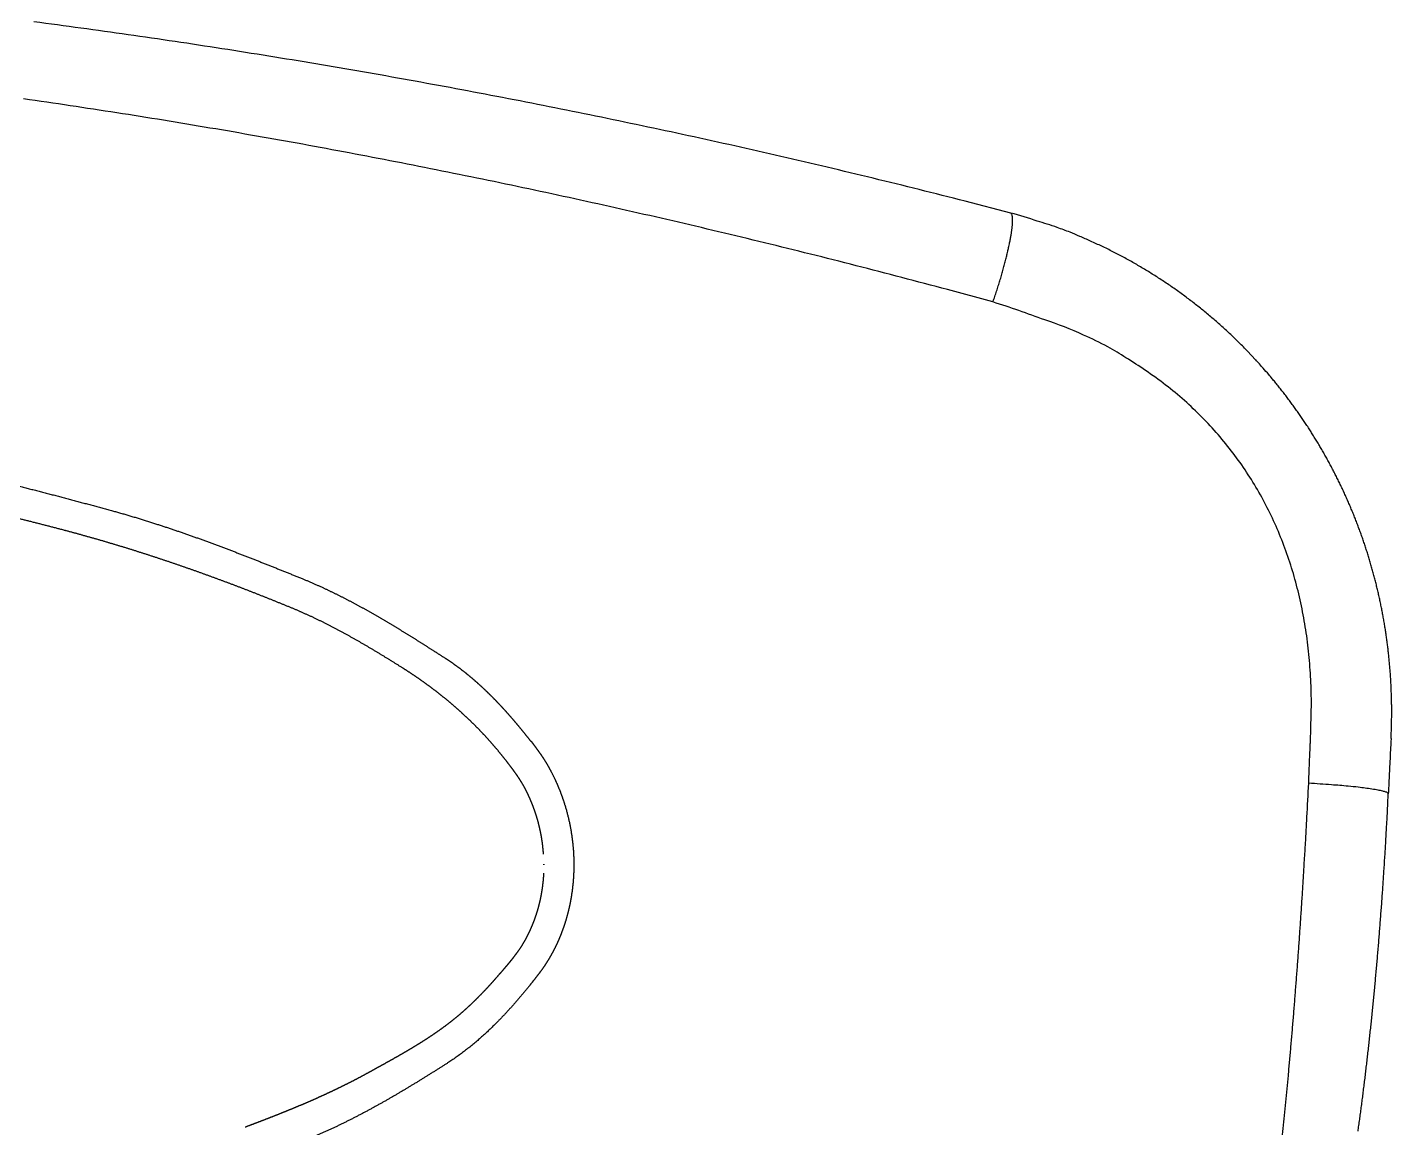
# Model space of a CAD drawing. Extents: x 944 to 1031, y 781 to 934.
# Drawn here: x 1015.065 to 1018.871, y 879.159 to 882.227 of the extents above; entities that cross this region are included whole.
import ezdxf

# ---------------------------------------------------------------- set-up
doc = ezdxf.new("R2010")
doc.units = 0
doc.header["$MEASUREMENT"] = 0
doc.layers.add('1', color=4, linetype='Continuous')
doc.layers.add('PARTS', color=7, linetype='Continuous')

# ---------------------------------------------------------------- blocks, each defined once
blk = doc.blocks.new('2006 ARIA')
at = {"layer": 'PARTS', "color": 4, "linetype": 'Continuous'}
for points in [[(73.376, 79.034), (73.2481, 79.067, 0.001472), (73.1201, 79.0993, 0.00147), (72.9918, 79.1308, 0.00147), (72.8633, 79.1616, 0.001474), (72.7346, 79.1917, 0.001476), (72.6057, 79.221, 0.001479), (72.4765, 79.2495, 0.001482), (72.3472, 79.2772, 0.001485), (72.2177, 79.3042, 0.001488), (72.0881, 79.3304, 0.001491), (71.9582, 79.3558, 0.001494), (71.8282, 79.3805, 0.001498), (71.698, 79.4044, 0.001501), (71.5676, 79.4275, 0.001505), (71.4371, 79.4498, 0.001509), (71.3065, 79.4713, 0.001513), (71.1757, 79.492, 0.001517), (71.0447, 79.512, 0.001521), (70.9136, 79.5311, 0.001525), (70.7824, 79.5494, 0.001529), (70.6511, 79.5669, 0.001533)], [(74.0584, 78.6248), (74.0359, 78.6487, 0.005885), (74.0127, 78.6721, 0.005828), (73.989, 78.695, 0.005815), (73.9646, 78.7174, 0.005862), (73.9396, 78.7394, 0.005881), (73.914, 78.7608, 0.005891), (73.8878, 78.7817, 0.005909), (73.861, 78.802, 0.00595), (73.8336, 78.8218, 0.00593), (73.8056, 78.841, 0.005916), (73.7773, 78.8594, 0.005989), (73.7486, 78.8772, 0.006086), (73.7193, 78.8942, 0.005903), (73.6899, 78.9106, 0.005512), (73.6602, 78.9261, 0.006074), (73.6297, 78.9411, 0.007227), (73.598, 78.9556, 0.005485), (73.5681, 78.9688, 0.001885), (73.5409, 78.9804, 0.00772), (73.5052, 78.9935, 0.013287), (73.4495, 79.0116, 0.006482), (73.376, 79.034, 0.003425)], [(74.436, 77.5689), (74.4367, 77.5826, 0.002269), (74.4372, 77.5963, 0.002268), (74.4375, 77.61, 0.002268), (74.4378, 77.6237, 0.00227), (74.4379, 77.6374, 0.002272), (74.4379, 77.6511, 0.002277), (74.4378, 77.6648, 0.00228), (74.4375, 77.6785, 0.002282), (74.4371, 77.6922, 0.002283), (74.4366, 77.7059, 0.002286), (74.436, 77.7196, 0.00229), (74.4353, 77.7332, 0.002296), (74.4344, 77.7469, 0.002299), (74.4334, 77.7606, 0.002297), (74.4322, 77.7743, 0.0023), (74.431, 77.7879, 0.00231), (74.4296, 77.8015, 0.002314), (74.4281, 77.8152, 0.00231), (74.4264, 77.8288, 0.002313), (74.4247, 77.8424, 0.002323), (74.4228, 77.856, 0.002327), (74.4207, 77.8695, 0.002325), (74.4186, 77.8831, 0.002326), (74.4163, 77.8966, 0.002334), (74.4139, 77.9101, 0.002338), (74.4114, 77.9236, 0.002339), (74.4087, 77.937, 0.00234), (74.4059, 77.9505, 0.002343), (74.403, 77.9639, 0.002346), (74.4, 77.9772, 0.00235), (74.3968, 77.9906, 0.002352), (74.3935, 78.0039, 0.002351), (74.3901, 78.0172, 0.002353), (74.3866, 78.0304, 0.002357), (74.3829, 78.0437, 0.00236), (74.3791, 78.0568, 0.002358), (74.3752, 78.07, 0.002358), (74.3712, 78.0831, 0.00236), (74.367, 78.0961, 0.002362), (74.3627, 78.1092, 0.002362), (74.3583, 78.1222, 0.002361), (74.3538, 78.1351, 0.002361), (74.3491, 78.148, 0.002361), (74.3443, 78.1608, 0.00236), (74.3394, 78.1736, 0.002362), (74.3344, 78.1864, 0.002368), (74.3293, 78.1991, 0.002373), (74.324, 78.2118, 0.002377), (74.3186, 78.2244, 0.002378), (74.3131, 78.2369, 0.002377), (74.3075, 78.2494, 0.002376), (74.3018, 78.2619, 0.002377), (74.2959, 78.2743, 0.002378), (74.2899, 78.2866, 0.002377), (74.2838, 78.2989, 0.002377), (74.2776, 78.3111, 0.002379), (74.2713, 78.3232, 0.002381), (74.2648, 78.3353, 0.00238), (74.2583, 78.3474, 0.00238), (74.2516, 78.3593, 0.002382), (74.2448, 78.3712, 0.002384), (74.2379, 78.3831, 0.002384), (74.2309, 78.3948, 0.002384), (74.2238, 78.4065, 0.002386), (74.2165, 78.4182, 0.002387), (74.2092, 78.4297, 0.002386), (74.2017, 78.4412, 0.002388), (74.1941, 78.4526, 0.002394), (74.1864, 78.464, 0.002389), (74.1787, 78.4753, 0.002376), (74.1708, 78.4864, 0.002398), (74.1628, 78.4976, 0.002446), (74.1546, 78.5086, 0.002377), (74.1464, 78.5196, 0.002223), (74.1382, 78.5304, 0.002455), (74.1297, 78.5412, 0.002926), (74.1209, 78.5523, 0.002221), (74.1125, 78.5626, 0.000763), (74.1049, 78.5719, 0.003138), (74.095, 78.5836, 0.005402), (74.0793, 78.6014, 0.002641), (74.0586, 78.6246, 0.001399)], [(74.436, 77.5689), (74.4356, 77.5593, 0.000025), (74.4351, 77.5497, 0.000024), (74.4346, 77.54, 0.000025), (74.4341, 77.5304, 0.000025), (74.4336, 77.5207, 0.000025), (74.4332, 77.5111, 0.000023), (74.4327, 77.5015, 0.000025), (74.4322, 77.4918, 0.00003), (74.4317, 77.4818, 0.000023), (74.4312, 77.4725, 0.000008), (74.4308, 77.4641, 0.000033), (74.4303, 77.4532, 0.000057), (74.4295, 77.4365, 0.000028), (74.4284, 77.4146, 0.000015)], [(74.344, 76.4737, 0.00062), (74.3463, 76.4901, 0.000609), (74.3486, 76.5066, 0.000599), (74.3509, 76.5232, 0.000588), (74.3531, 76.54, 0.000578), (74.3554, 76.5569, 0.000568), (74.3576, 76.574, 0.000559), (74.3597, 76.5912, 0.000551), (74.3619, 76.6085, 0.000543), (74.364, 76.626, 0.000535), (74.3661, 76.6436, 0.000529), (74.3682, 76.6613, 0.000522), (74.3703, 76.6791, 0.000515), (74.3723, 76.6971, 0.000508), (74.3744, 76.7152, 0.000501), (74.3764, 76.7334, 0.000495), (74.3783, 76.7517, 0.00049), (74.3803, 76.7701, 0.000484), (74.3822, 76.7886, 0.000479), (74.3841, 76.8073, 0.000474), (74.386, 76.826, 0.00047), (74.3878, 76.8448, 0.000466), (74.3896, 76.8637, 0.000461), (74.3914, 76.8827, 0.000457), (74.3932, 76.9018, 0.000453), (74.3949, 76.9209, 0.000449), (74.3966, 76.9402, 0.000446), (74.3983, 76.9595, 0.000443), (74.3999, 76.9788, 0.000441), (74.4016, 76.9983, 0.000437), (74.4032, 77.0178, 0.000434), (74.4047, 77.0373, 0.000432), (74.4062, 77.057, 0.000429), (74.4077, 77.0766, 0.000428), (74.4092, 77.0963, 0.000427), (74.4107, 77.1161, 0.000423), (74.4121, 77.1358, 0.000418), (74.4134, 77.1557, 0.00042), (74.4148, 77.1755, 0.000428), (74.4161, 77.1954, 0.000415), (74.4174, 77.2153, 0.000387), (74.4186, 77.235, 0.000425), (74.4199, 77.2551, 0.000501), (74.4211, 77.2757, 0.00038), (74.4222, 77.295, 0.00013), (74.4232, 77.3125, 0.000536), (74.4244, 77.3349, 0.000922), (74.4262, 77.3694, 0.000451), (74.4284, 77.4146, 0.000239)]]:
    blk.add_lwpolyline(points, format="xyb", dxfattribs=at)
at = {"layer": 'PARTS', "color": 3, "linetype": 'Continuous'}
for points in [[(73.3259, 78.786), (73.1989, 78.8204, 0.001389), (73.0717, 78.8541, 0.001385), (72.9443, 78.8871, 0.001388), (72.8167, 78.9194, 0.0014), (72.6888, 78.9509, 0.00141), (72.5608, 78.9818, 0.001419), (72.4326, 79.0119, 0.001428), (72.3043, 79.0412, 0.00144), (72.1758, 79.0698, 0.001451), (72.0471, 79.0977, 0.001463), (71.9182, 79.1248, 0.001474), (71.7892, 79.1511, 0.001487), (71.66, 79.1767, 0.0015), (71.5307, 79.2015, 0.001513), (71.4013, 79.2255, 0.001526), (71.2717, 79.2486, 0.00154), (71.1421, 79.271, 0.001553), (71.0123, 79.2926, 0.001567), (70.8823, 79.3133, 0.00158), (70.7523, 79.3332, 0.001595), (70.6221, 79.3522, 0.001608)], [(73.3724, 78.9511), (73.3735, 78.9566, 0.00197), (73.3745, 78.962, 0.002088), (73.3755, 78.9673, 0.002225), (73.3764, 78.9724, 0.002382), (73.3772, 78.9773, 0.002566), (73.3779, 78.982, 0.002765), (73.3785, 78.9866, 0.003007), (73.379, 78.991, 0.003284), (73.3795, 78.9952, 0.003597), (73.3799, 78.9992, 0.00393), (73.3802, 79.0031, 0.004431), (73.3804, 79.0067, 0.005147), (73.3806, 79.0102, 0.005738), (73.3806, 79.0134, 0.006083), (73.3806, 79.0164, 0.007768), (73.3804, 79.0192, 0.011058), (73.3802, 79.0219, 0.010045), (73.3799, 79.0242, 0.003602), (73.3796, 79.0262, 0.01752), (73.379, 79.0283, 0.043694), (73.3777, 79.0309, 0.029635), (73.376, 79.034, 0.018124)], [(73.3259, 78.786), (73.3285, 78.7935, 0.001491), (73.3311, 78.801, 0.001522), (73.3336, 78.8084, 0.001515), (73.336, 78.8158, 0.001466), (73.3384, 78.8232, 0.001436), (73.3408, 78.8306, 0.001412), (73.343, 78.838, 0.001394), (73.3453, 78.8453, 0.001373), (73.3474, 78.8525, 0.001355), (73.3495, 78.8597, 0.00133), (73.3516, 78.8669, 0.00133), (73.3536, 78.8739, 0.001343), (73.3555, 78.881, 0.001302), (73.3574, 78.8879, 0.001208), (73.3592, 78.8947, 0.001326), (73.361, 78.9015, 0.001601), (73.3627, 78.9083, 0.001266), (73.3642, 78.9147, 0.000454), (73.3656, 78.9203, 0.001859), (73.3672, 78.9273, 0.003474), (73.3695, 78.9377, 0.001843), (73.3724, 78.951, 0.001015)], [(74.2127, 77.5984), (74.2139, 77.671, 0.011799), (74.2118, 77.7422, 0.012192), (74.2061, 77.8121, 0.012649), (74.197, 77.8806, 0.013211), (74.1843, 77.9474, 0.013749), (74.1682, 78.0127, 0.014241), (74.1484, 78.0762, 0.014724), (74.1251, 78.138, 0.015207), (74.0982, 78.1978, 0.015567), (74.0676, 78.2556, 0.015835), (74.0334, 78.3113, 0.016184), (73.9955, 78.3648, 0.016617), (73.9537, 78.4161, 0.016304), (73.9085, 78.4649, 0.015567), (73.8599, 78.511, 0.01636), (73.8075, 78.5544, 0.0182), (73.7512, 78.5947, 0.014123), (73.6969, 78.6305, 0.00615), (73.6467, 78.661, 0.017106), (73.5787, 78.6938, 0.026356), (73.4703, 78.7359, 0.012652), (73.3259, 78.786, 0.006811)], [(74.2064, 77.4442), (74.2068, 77.4538, -0.000007), (74.2072, 77.4635, -0.000007), (74.2076, 77.4731, -0.000007), (74.208, 77.4827, -0.000007), (74.2084, 77.4924, -0.000006), (74.2087, 77.502, -0.000006), (74.2091, 77.5115, -0.000007), (74.2095, 77.5213, -0.000008), (74.2099, 77.5312, -0.000006), (74.2103, 77.5405, -0.000002), (74.2107, 77.549, -0.000008), (74.2111, 77.5598, -0.000013), (74.2118, 77.5765, -0.000007), (74.2127, 77.5984, -0.000003)], [(74.1315, 76.4462, 0.000746), (74.1352, 76.4817, 0.000724), (74.1389, 76.5179, 0.000703), (74.1426, 76.5546, 0.000686), (74.1462, 76.5918, 0.000667), (74.1497, 76.6294, 0.000649), (74.1532, 76.6676, 0.000631), (74.1566, 76.7062, 0.000616), (74.16, 76.7452, 0.000602), (74.1633, 76.7846, 0.000592), (74.1666, 76.8243, 0.000579), (74.1697, 76.8644, 0.000565), (74.1728, 76.9047, 0.00056), (74.1759, 76.9454, 0.000563), (74.1789, 76.9865, 0.000539), (74.1818, 77.0276, 0.000496), (74.1846, 77.0686, 0.000534), (74.1873, 77.1105, 0.00062), (74.1901, 77.1535, 0.000465), (74.1926, 77.1939, 0.000158), (74.1948, 77.2304, 0.000642), (74.1975, 77.2773, 0.001108), (74.2014, 77.3495, 0.000542), (74.2064, 77.4442, 0.000287)], [(74.4284, 77.4146), (74.4268, 77.4169, 0.280401), (74.4217, 77.4193, 0.060036), (74.413, 77.422, 0.025216), (74.4002, 77.4247, 0.015775), (74.3829, 77.4276, 0.007699), (74.3641, 77.4304, 0.003004), (74.3448, 77.4329, 0.006234), (74.3165, 77.4358, 0.007094), (74.2697, 77.4396, 0.002987), (74.2064, 77.4442, 0.001487)]]:
    blk.add_lwpolyline(points, format="xyb", dxfattribs=at)
for points, degree, knots in [([(67.8773, 78.5615), (68.0146, 78.562), (68.1518, 78.5608), (68.289, 78.5578), (68.4261, 78.5533), (68.5633, 78.5473), (68.7003, 78.54), (68.8326, 78.5329), (68.9648, 78.5237), (69.0969, 78.5127), (69.2288, 78.5001), (69.3606, 78.4861), (69.4922, 78.4711), (69.5536, 78.4642), (69.6148, 78.4565), (69.676, 78.4483), (69.7371, 78.4396), (69.7981, 78.4304), (69.8591, 78.4208), (69.92, 78.4112), (69.9807, 78.4012), (70.0414, 78.3908), (70.1021, 78.3801), (70.1627, 78.3692), (70.2233, 78.3581), (70.2776, 78.3481), (70.3317, 78.3374), (70.3857, 78.3259), (70.4396, 78.3138), (70.4933, 78.3012), (70.547, 78.2881), (70.6004, 78.2751), (70.6537, 78.2616), (70.7069, 78.2478), (70.76, 78.2336), (70.8131, 78.2193), (70.8661, 78.2048), (70.9116, 78.1924), (70.9569, 78.1789), (71.0018, 78.1646), (71.0466, 78.1496), (71.0911, 78.1339), (71.1354, 78.1177), (71.1794, 78.1016), (71.2232, 78.0849), (71.2668, 78.0679), (71.3103, 78.0506), (71.3537, 78.0331), (71.3971, 78.0155), (71.4328, 78.001), (71.468, 77.9852), (71.5027, 77.9683), (71.5369, 77.9505), (71.5707, 77.9319), (71.6042, 77.9127), (71.6371, 77.8938), (71.6696, 77.8743), (71.7019, 77.8543), (71.734, 77.834), (71.7659, 77.8136), (71.7979, 77.793), (71.8214, 77.778), (71.844, 77.7616), (71.8658, 77.7443), (71.8869, 77.7259), (71.9073, 77.7068), (71.9271, 77.687), (71.9465, 77.6675), (71.9653, 77.6475), (71.9835, 77.6269), (72.0012, 77.6058), (72.0185, 77.5844), (72.0355, 77.5628)], 6, [0, 0, 0, 0, 0, 0, 0, 0.083333, 0.083333, 0.083333, 0.083333, 0.083333, 0.083333, 0.166667, 0.166667, 0.166667, 0.166667, 0.166667, 0.166667, 0.25, 0.25, 0.25, 0.25, 0.25, 0.25, 0.333333, 0.333333, 0.333333, 0.333333, 0.333333, 0.333333, 0.416667, 0.416667, 0.416667, 0.416667, 0.416667, 0.416667, 0.5, 0.5, 0.5, 0.5, 0.5, 0.5, 0.583333, 0.583333, 0.583333, 0.583333, 0.583333, 0.583333, 0.666667, 0.666667, 0.666667, 0.666667, 0.666667, 0.666667, 0.75, 0.75, 0.75, 0.75, 0.75, 0.75, 0.833333, 0.833333, 0.833333, 0.833333, 0.833333, 0.833333, 0.916667, 0.916667, 0.916667, 0.916667, 0.916667, 0.916667, 1, 1, 1, 1, 1, 1, 1]), ([(71.9678, 77.5077), (71.9557, 77.5228), (71.9434, 77.5378), (71.9308, 77.5525), (71.9178, 77.567), (71.9046, 77.5813), (71.8911, 77.5954), (71.8774, 77.6092), (71.8634, 77.6227), (71.8491, 77.6361), (71.8347, 77.6491), (71.82, 77.662), (71.8051, 77.6746), (71.7899, 77.6869), (71.7746, 77.699), (71.7591, 77.7108), (71.7434, 77.7223), (71.7276, 77.7336), (71.7115, 77.7446), (71.6954, 77.7553), (71.679, 77.7658), (71.6519, 77.7828), (71.6247, 77.7995), (71.5973, 77.8161), (71.5697, 77.8323), (71.5419, 77.8482), (71.5138, 77.8637), (71.4856, 77.8787), (71.4571, 77.8932), (71.4283, 77.9071), (71.3992, 77.9203), (71.3699, 77.9329), (71.3389, 77.9455), (71.3079, 77.958), (71.2769, 77.9703), (71.2457, 77.9825), (71.2145, 77.9945), (71.1832, 78.0062), (71.1518, 78.0178), (71.1203, 78.0292), (71.0888, 78.0404), (71.0572, 78.0514), (71.0255, 78.0622), (70.9938, 78.0727), (70.962, 78.0831), (70.9301, 78.0932), (70.8982, 78.1031), (70.8662, 78.1127), (70.8341, 78.1222), (70.8019, 78.1313), (70.7697, 78.1403), (70.7375, 78.149), (70.6561, 78.1701), (70.5744, 78.1902), (70.4926, 78.2095), (70.4105, 78.228), (70.3282, 78.2456), (70.2457, 78.2623), (70.163, 78.2783), (70.0802, 78.2935), (69.9972, 78.3079), (69.9141, 78.3216), (69.8309, 78.3346), (69.7475, 78.3469), (69.6641, 78.3585), (69.5805, 78.3694), (69.4969, 78.3798), (69.4132, 78.3895), (69.3295, 78.3986), (69.2458, 78.4072), (69.162, 78.4152), (69.0782, 78.4227), (69.0183, 78.4278), (68.9584, 78.4325), (68.8985, 78.437), (68.8386, 78.4411), (68.7786, 78.445), (68.7186, 78.4486), (68.6586, 78.4519), (68.5986, 78.455), (68.5386, 78.4577), (68.4785, 78.4602), (68.4184, 78.4624), (68.3584, 78.4644), (68.2983, 78.4661), (68.2382, 78.4675), (68.1781, 78.4687), (68.118, 78.4696), (68.0579, 78.4703), (67.9978, 78.4707), (67.9378, 78.4708), (67.8777, 78.4707)], 1, [0, 0, 0.508206, 1.016412, 1.524618, 2.032825, 2.541031, 3.049237, 3.557443, 4.065649, 4.573855, 5.082061, 5.590268, 6.098474, 6.60668, 7.114886, 7.623092, 8.131298, 8.639504, 9.147711, 9.655917, 10.164123, 11.002693, 11.841262, 12.679832, 13.518401, 14.356971, 15.195541, 16.03411, 16.87268, 17.71125, 18.549819, 19.388389, 20.265581, 21.142773, 22.019965, 22.897157, 23.774348, 24.65154, 25.528732, 26.405924, 27.283116, 28.160308, 29.0375, 29.914692, 30.791884, 31.669075, 32.546267, 33.423459, 34.300651, 35.177843, 36.055035, 36.932227, 39.139089, 41.345951, 43.552813, 45.759675, 47.966538, 50.1734, 52.380262, 54.587124, 56.793986, 59.000849, 61.207711, 63.414573, 65.621435, 67.828297, 70.035159, 72.242022, 74.448884, 76.655746, 78.862608, 81.06947, 82.646014, 84.222558, 85.799102, 87.375645, 88.952189, 90.528733, 92.105277, 93.68182, 95.258364, 96.834908, 98.411452, 99.987995, 101.564539, 103.141083, 104.717627, 106.29417, 107.870714, 109.447258, 111.023802, 112.600345, 112.600345]), ([(72.0368, 77.5627), (72.0403, 77.558), (72.0437, 77.5534), (72.0472, 77.5487), (72.0506, 77.5441), (72.054, 77.5394), (72.0574, 77.5347), (72.0657, 77.5234), (72.0735, 77.5118), (72.0809, 77.5), (72.0878, 77.4879), (72.0944, 77.4755), (72.1005, 77.463), (72.1067, 77.4503), (72.1125, 77.4374), (72.1179, 77.4244), (72.1228, 77.4112), (72.1274, 77.3979), (72.1316, 77.3844), (72.1399, 77.3574), (72.1467, 77.33), (72.1518, 77.3022), (72.1552, 77.2741), (72.1569, 77.2459), (72.157, 77.2177), (72.157, 77.19), (72.1554, 77.1623), (72.1522, 77.1348), (72.1472, 77.1076), (72.1406, 77.0808), (72.1322, 77.0544), (72.128, 77.0416), (72.1235, 77.0288), (72.1186, 77.0162), (72.1133, 77.0038), (72.1076, 76.9916), (72.1014, 76.9796), (72.0953, 76.9677), (72.0887, 76.956), (72.0818, 76.9446), (72.0745, 76.9334), (72.0667, 76.9225), (72.0585, 76.912), (72.0495, 76.9002), (72.0404, 76.8886), (72.0311, 76.877), (72.0218, 76.8656), (72.0123, 76.8542), (72.0027, 76.843), (71.993, 76.8316), (71.9831, 76.8204), (71.9731, 76.8092), (71.9629, 76.7983), (71.9526, 76.7875), (71.942, 76.7769), (71.9206, 76.7553), (71.8983, 76.7344), (71.8753, 76.7145), (71.8514, 76.6956), (71.8266, 76.6779), (71.8008, 76.6616), (71.7692, 76.6414), (71.7374, 76.6215), (71.7055, 76.6018), (71.6733, 76.5825), (71.6409, 76.5637), (71.6081, 76.5455), (71.5747, 76.527), (71.541, 76.5092), (71.5069, 76.492), (71.4724, 76.4757), (71.4374, 76.4604), (71.4019, 76.4462), (71.3911, 76.4419), (71.3804, 76.4376), (71.3697, 76.4334), (71.3589, 76.4291), (71.3482, 76.4249), (71.3374, 76.4207), (71.3266, 76.4164), (71.3158, 76.4122), (71.305, 76.408), (71.2942, 76.4039), (71.2834, 76.3997), (71.2726, 76.3956)], 6, [0, 0, 0, 0, 0, 0, 0, 0.071429, 0.071429, 0.071429, 0.071429, 0.071429, 0.071429, 0.142857, 0.142857, 0.142857, 0.142857, 0.142857, 0.142857, 0.214286, 0.214286, 0.214286, 0.214286, 0.214286, 0.214286, 0.285714, 0.285714, 0.285714, 0.285714, 0.285714, 0.285714, 0.357143, 0.357143, 0.357143, 0.357143, 0.357143, 0.357143, 0.428571, 0.428571, 0.428571, 0.428571, 0.428571, 0.428571, 0.5, 0.5, 0.5, 0.5, 0.5, 0.5, 0.571429, 0.571429, 0.571429, 0.571429, 0.571429, 0.571429, 0.642857, 0.642857, 0.642857, 0.642857, 0.642857, 0.642857, 0.714286, 0.714286, 0.714286, 0.714286, 0.714286, 0.714286, 0.785714, 0.785714, 0.785714, 0.785714, 0.785714, 0.785714, 0.857143, 0.857143, 0.857143, 0.857143, 0.857143, 0.857143, 0.928571, 0.928571, 0.928571, 0.928571, 0.928571, 0.928571, 1, 1, 1, 1, 1, 1, 1]), ([(72.0724, 77.2464), (72.0722, 77.2494), (72.0716, 77.2571), (72.0708, 77.2648), (72.07, 77.2725), (72.069, 77.2802), (72.0678, 77.2879), (72.0666, 77.2955), (72.0652, 77.3031), (72.0636, 77.3107), (72.062, 77.3183), (72.0599, 77.327), (72.0577, 77.3357), (72.0553, 77.3443), (72.0527, 77.3529), (72.0499, 77.3614), (72.047, 77.3699), (72.044, 77.3784), (72.0407, 77.3867), (72.0373, 77.395), (72.0338, 77.4033), (72.0301, 77.4114), (72.0262, 77.4195), (72.0221, 77.4275), (72.0187, 77.4339), (72.0151, 77.4403), (72.0113, 77.4466), (72.0074, 77.4528), (72.0034, 77.459), (71.9993, 77.4651), (71.9951, 77.4711), (71.9908, 77.4771), (71.9865, 77.483), (71.9821, 77.4889), (71.9776, 77.4948), (71.9732, 77.5006), (71.9687, 77.5065)], 1, [0.7332, 0.7332, 0.811083, 1.013854, 1.216625, 1.419396, 1.622167, 1.824938, 2.027709, 2.230479, 2.43325, 2.636021, 2.870693, 3.105365, 3.340037, 3.574709, 3.809381, 4.044053, 4.278724, 4.513396, 4.748068, 4.98274, 5.217412, 5.452084, 5.686756, 5.879411, 6.072065, 6.26472, 6.457375, 6.65003, 6.842684, 7.035339, 7.227994, 7.420648, 7.613303, 7.805958, 7.998613, 8.191267, 8.191267]), ([(72.0726, 77.1932), (72.0722, 77.1859), (72.0716, 77.1782), (72.0709, 77.1705), (72.07, 77.1628), (72.0691, 77.1551), (72.068, 77.1475), (72.0667, 77.1398), (72.0654, 77.1322), (72.0639, 77.1246), (72.0623, 77.117), (72.0604, 77.1089), (72.0583, 77.1007), (72.0561, 77.0926), (72.0537, 77.0846), (72.0511, 77.0765), (72.0484, 77.0686), (72.0455, 77.0606), (72.0424, 77.0528), (72.0392, 77.045), (72.0359, 77.0372), (72.0323, 77.0296), (72.0287, 77.022), (72.0249, 77.0145), (72.0209, 77.0071), (72.0175, 77.0012), (72.0141, 76.9954), (72.0105, 76.9896), (72.0068, 76.9839), (72.003, 76.9783), (71.9991, 76.9728), (71.995, 76.9673), (71.991, 76.9619), (71.9868, 76.9565), (71.9826, 76.9511), (71.9783, 76.9459), (71.974, 76.9406), (71.9696, 76.9354), (71.9652, 76.9302), (71.9608, 76.925), (71.9563, 76.9198), (71.9519, 76.9147), (71.9474, 76.9096), (71.943, 76.9045), (71.9338, 76.894), (71.9246, 76.8837), (71.9152, 76.8735), (71.9057, 76.8634), (71.8961, 76.8534), (71.8863, 76.8436), (71.8764, 76.8339), (71.8664, 76.8243), (71.8562, 76.815), (71.8459, 76.8057), (71.834, 76.7955), (71.8218, 76.7855), (71.8095, 76.7758), (71.797, 76.7663), (71.7843, 76.7571), (71.7714, 76.748), (71.7584, 76.7392), (71.7452, 76.7305), (71.732, 76.7221), (71.7186, 76.7137), (71.7051, 76.7055), (71.6915, 76.6975), (71.6779, 76.6895), (71.6642, 76.6817), (71.6504, 76.6739), (71.6366, 76.6662), (71.6228, 76.6585), (71.609, 76.6509), (71.5952, 76.6433), (71.5814, 76.6357), (71.5651, 76.6268), (71.5486, 76.6181), (71.5321, 76.6096), (71.5154, 76.6013), (71.4987, 76.5931), (71.4819, 76.585), (71.465, 76.5772), (71.448, 76.5694), (71.431, 76.5618), (71.4139, 76.5544), (71.3967, 76.547), (71.3795, 76.5398), (71.3623, 76.5327), (71.345, 76.5257), (71.3276, 76.5187), (71.3102, 76.5119), (71.2928, 76.5051), (71.2754, 76.4985), (71.258, 76.4918), (71.2405, 76.4853)], 1, [0.624293, 0.624293, 0.815707, 1.019634, 1.223561, 1.427488, 1.631414, 1.835341, 2.039268, 2.243195, 2.447122, 2.651049, 2.871494, 3.091939, 3.312384, 3.53283, 3.753275, 3.97372, 4.194165, 4.414611, 4.635056, 4.855501, 5.075946, 5.296392, 5.516837, 5.737282, 5.915445, 6.093608, 6.271771, 6.449933, 6.628096, 6.806259, 6.984422, 7.162585, 7.340748, 7.518911, 7.697073, 7.875236, 8.053399, 8.231562, 8.409725, 8.587888, 8.766051, 8.944213, 9.122376, 9.486957, 9.851538, 10.216119, 10.580699, 10.94528, 11.309861, 11.674442, 12.039022, 12.403603, 12.768184, 13.182143, 13.596102, 14.010061, 14.42402, 14.837979, 15.251938, 15.665897, 16.079856, 16.493815, 16.907774, 17.321733, 17.735692, 18.149651, 18.56361, 18.977569, 19.391528, 19.805487, 20.219446, 20.633405, 21.047364, 21.537608, 22.027852, 22.518095, 23.008339, 23.498583, 23.988827, 24.479071, 24.969315, 25.459558, 25.949802, 26.440046, 26.93029, 27.420534, 27.910778, 28.401021, 28.891265, 29.381509, 29.871753, 30.361997, 30.852241, 30.852241])]:
    blk.add_open_spline(points, degree=degree, knots=knots, dxfattribs=at)
at = {"layer": 'PARTS'}
blk.add_open_spline([(72.0355, 77.5628), (72.0357, 77.5628), (72.0359, 77.5627), (72.0362, 77.5627), (72.0364, 77.5627), (72.0366, 77.5627), (72.0368, 77.5627)], degree=6, dxfattribs=at)
blk.add_open_spline([(71.9687, 77.5065), (71.9686, 77.5067), (71.9684, 77.5069), (71.9682, 77.5071), (71.9681, 77.5073), (71.9679, 77.5075), (71.9678, 77.5077)], degree=1, knots=[0.00003168, 0.00003168, 0.00678793, 0.01357585, 0.02036378, 0.02715171, 0.03364803, 0.04014434, 0.04014434], dxfattribs=at)
at = {"layer": 'PARTS', "color": 3, "linetype": 'Continuous'}
for points in [[(72.0733, 77.2185), (72.0733, 77.2182), (72.0733, 77.218), (72.0733, 77.2177), (72.0733, 77.2174), (72.0733, 77.2172), (72.0733, 77.2169)], [(72.0733, 77.2169), (72.0733, 77.2172), (72.0733, 77.2174), (72.0733, 77.2177), (72.0733, 77.218), (72.0733, 77.2182), (72.0733, 77.2185)]]:
    blk.add_open_spline(points, degree=6, dxfattribs=at)

msp = doc.modelspace()

# ---------------------------------------------------------------- block references
at = {"layer": '1'}
msp.add_blockref('2006 ARIA', (944.4328, 802.6753), dxfattribs=at)

doc.saveas('drawing.dxf')
